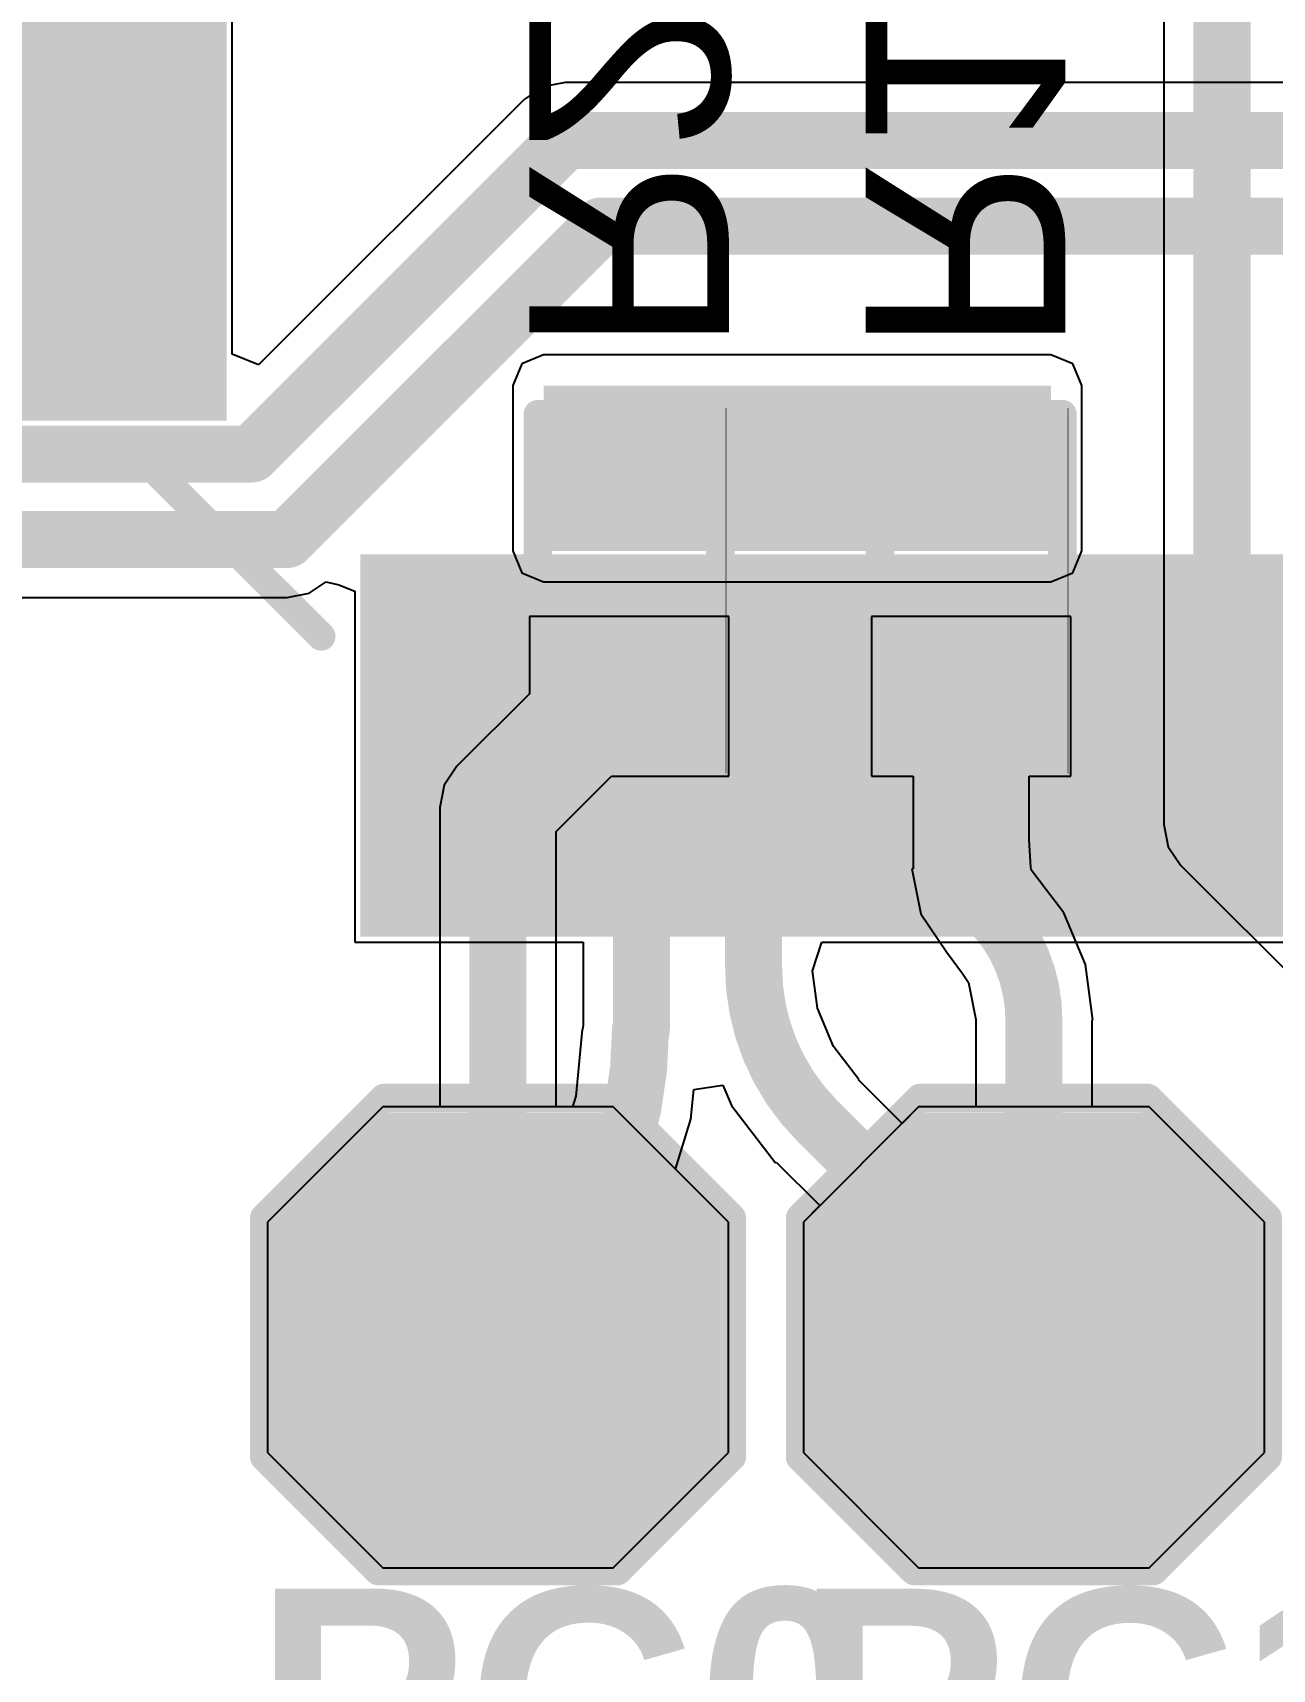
# Model space of a CAD drawing. Header units: inches. Extents: x -4.4 to 45.3, y -0.3 to 53.7.
# Drawn here: x 12.76 to 18.28, y 13.51 to 20.8 of the extents above; entities that cross this region are included whole.
import ezdxf

# ---------------------------------------------------------------- set-up
doc = ezdxf.new("R2010")
doc.units = ezdxf.units.IN
for name, color, linetype in [('Bottom Layer', 5, 'Continuous'), ('Bottom Overlay', 54, 'Continuous'), ('Bottom Paste', 16, 'Continuous'), ('Bottom Solder', 6, 'Continuous'), ('Multi-Layer', 9, 'Continuous'), ('Pad Holes', 156, 'Continuous'), ('Signal_1', 16, 'Continuous'), ('Signal_2', 76, 'Continuous'), ('Top Layer', 1, 'Continuous'), ('Top Overlay', 2, 'Continuous'), ('Top Paste', 8, 'Continuous'), ('Top Solder', 216, 'Continuous'), ('Via Holes', 16, 'Continuous')]:
    doc.layers.add(name, color=color, linetype=linetype)
doc.styles.add('Arial', font='', dxfattribs={"height": 0.2})
doc.styles.add('Arial_Bold', font='', dxfattribs={"height": 0.2})
doc.styles.get('Arial').set_extended_font_data('Arial')
doc.styles.get('Arial_Bold').set_extended_font_data('Arial', bold=True)

# ---------------------------------------------------------------- blocks, each defined once
blk = doc.blocks.new('T____P______TH_1_8___H_________0_92___16')
at = {"layer": 'Bottom Layer'}
blk.add_hatch(color=5, dxfattribs=at).paths.add_polyline_path([(0.45, 0.9), (-0.45, 0.9), (-0.9, 0.45), (-0.9, -0.45), (-0.45, -0.9), (0.45, -0.9), (0.9, -0.45), (0.9, 0.45)])
at = {"layer": 'Bottom Solder'}
blk.add_hatch(color=6, dxfattribs=at).paths.add_polyline_path([(0.5008, 1.0016), (-0.5008, 1.0016), (-1.0016, 0.5008), (-1.0016, -0.5008), (-0.5008, -1.0016), (0.5008, -1.0016), (1.0016, -0.5008), (1.0016, 0.5008)])
at = {"layer": 'Multi-Layer'}
blk.add_hatch(color=9, dxfattribs=at).paths.add_polyline_path([(0.45, 0.9), (-0.45, 0.9), (-0.9, 0.45), (-0.9, -0.45), (-0.45, -0.9), (0.45, -0.9), (0.9, -0.45), (0.9, 0.45)])
at = {"layer": 'Pad Holes'}
h = blk.add_hatch(color=7, dxfattribs=at)
edge = h.paths.add_edge_path()
edge.add_arc((0, 0), 0.46, 0, 360)
at = {"layer": 'Signal_1'}
blk.add_hatch(color=16, dxfattribs=at).paths.add_polyline_path([(0.45, 0.9), (-0.45, 0.9), (-0.9, 0.45), (-0.9, -0.45), (-0.45, -0.9), (0.45, -0.9), (0.9, -0.45), (0.9, 0.45)])
at = {"layer": 'Signal_2'}
blk.add_hatch(color=76, dxfattribs=at).paths.add_polyline_path([(0.45, 0.9), (-0.45, 0.9), (-0.9, 0.45), (-0.9, -0.45), (-0.45, -0.9), (0.45, -0.9), (0.9, -0.45), (0.9, 0.45)])
at = {"layer": 'Top Layer'}
blk.add_hatch(color=1, dxfattribs=at).paths.add_polyline_path([(0.45, 0.9), (-0.45, 0.9), (-0.9, 0.45), (-0.9, -0.45), (-0.45, -0.9), (0.45, -0.9), (0.9, -0.45), (0.9, 0.45)])
at = {"layer": 'Top Solder'}
blk.add_hatch(color=216, dxfattribs=at).paths.add_polyline_path([(0.5008, 1.0016), (-0.5008, 1.0016), (-1.0016, 0.5008), (-1.0016, -0.5008), (-0.5008, -1.0016), (0.5008, -1.0016), (1.0016, -0.5008), (1.0016, 0.5008)])
at = {"layer": 'Top Overlay'}
for points in [[(-1.0414, 0.5334, 0.127, 0.127, 0), (-0.508, 1.0668, 0.127, 0.127, 0)], [(-0.508, 1.0668, 0.127, 0.127, 0), (0.508, 1.0668, 0.127, 0.127, 0)], [(0.508, 1.0668, 0.127, 0.127, 0), (1.0414, 0.5334, 0.127, 0.127, 0)], [(-1.0414, -0.5334, 0.127, 0.127, 0), (-1.0414, 0.5334, 0.127, 0.127, 0)], [(1.0414, -0.5334, 0.127, 0.127, 0), (1.0414, 0.5334, 0.127, 0.127, 0)], [(-1.0414, -0.5334, 0.127, 0.127, 0), (-0.5334, -1.0414, 0.127, 0.127, 0)], [(0.5334, -1.0414, 0.127, 0.127, 0), (1.0414, -0.5334, 0.127, 0.127, 0)], [(-0.508, -1.0414, 0.127, 0.127, 0), (0.5334, -1.0414, 0.127, 0.127, 0)]]:
    blk.add_lwpolyline(points, format="xyseb", dxfattribs=at)
for points in [[(-0.5398, 1.0668, 0.0635, 0.0635, 1), (-0.4763, 1.0668, 0.0635, 0.0635, 1)], [(-0.5398, 1.0668, 0.0635, 0.0635, 1), (-0.4763, 1.0668, 0.0635, 0.0635, 1)], [(0.4763, 1.0668, 0.0635, 0.0635, 1), (0.5398, 1.0668, 0.0635, 0.0635, 1)], [(0.4763, 1.0668, 0.0635, 0.0635, 1), (0.5398, 1.0668, 0.0635, 0.0635, 1)], [(-1.0732, 0.5334, 0.0635, 0.0635, 1), (-1.0096, 0.5334, 0.0635, 0.0635, 1)], [(-1.0732, 0.5334, 0.0635, 0.0635, 1), (-1.0096, 0.5334, 0.0635, 0.0635, 1)], [(1.0096, 0.5334, 0.0635, 0.0635, 1), (1.0732, 0.5334, 0.0635, 0.0635, 1)], [(1.0096, 0.5334, 0.0635, 0.0635, 1), (1.0732, 0.5334, 0.0635, 0.0635, 1)], [(-1.0732, -0.5334, 0.0635, 0.0635, 1), (-1.0096, -0.5334, 0.0635, 0.0635, 1)], [(-1.0732, -0.5334, 0.0635, 0.0635, 1), (-1.0096, -0.5334, 0.0635, 0.0635, 1)], [(1.0096, -0.5334, 0.0635, 0.0635, 1), (1.0732, -0.5334, 0.0635, 0.0635, 1)], [(1.0096, -0.5334, 0.0635, 0.0635, 1), (1.0732, -0.5334, 0.0635, 0.0635, 1)], [(-0.5651, -1.0414, 0.0635, 0.0635, 1), (-0.5016, -1.0414, 0.0635, 0.0635, 1)], [(-0.5398, -1.0414, 0.0635, 0.0635, 1), (-0.4763, -1.0414, 0.0635, 0.0635, 1)], [(0.5016, -1.0414, 0.0635, 0.0635, 1), (0.5651, -1.0414, 0.0635, 0.0635, 1)], [(0.5016, -1.0414, 0.0635, 0.0635, 1), (0.5651, -1.0414, 0.0635, 0.0635, 1)]]:
    blk.add_lwpolyline(points, format="xyseb", close=True, dxfattribs=at)
blk = doc.blocks.new('T____P______TH_1_8___H_________0_92___17')
at = {"layer": 'Bottom Layer'}
blk.add_hatch(color=5, dxfattribs=at).paths.add_polyline_path([(0.45, 0.9), (-0.45, 0.9), (-0.9, 0.45), (-0.9, -0.45), (-0.45, -0.9), (0.45, -0.9), (0.9, -0.45), (0.9, 0.45)])
at = {"layer": 'Bottom Solder'}
blk.add_hatch(color=6, dxfattribs=at).paths.add_polyline_path([(0.5008, 1.0016), (-0.5008, 1.0016), (-1.0016, 0.5008), (-1.0016, -0.5008), (-0.5008, -1.0016), (0.5008, -1.0016), (1.0016, -0.5008), (1.0016, 0.5008)])
at = {"layer": 'Multi-Layer'}
blk.add_hatch(color=9, dxfattribs=at).paths.add_polyline_path([(0.45, 0.9), (-0.45, 0.9), (-0.9, 0.45), (-0.9, -0.45), (-0.45, -0.9), (0.45, -0.9), (0.9, -0.45), (0.9, 0.45)])
at = {"layer": 'Pad Holes'}
h = blk.add_hatch(color=7, dxfattribs=at)
edge = h.paths.add_edge_path()
edge.add_arc((0, 0), 0.46, 0, 360)
at = {"layer": 'Signal_1'}
blk.add_hatch(color=16, dxfattribs=at).paths.add_polyline_path([(0.45, 0.9), (-0.45, 0.9), (-0.9, 0.45), (-0.9, -0.45), (-0.45, -0.9), (0.45, -0.9), (0.9, -0.45), (0.9, 0.45)])
at = {"layer": 'Signal_2'}
blk.add_hatch(color=76, dxfattribs=at).paths.add_polyline_path([(0.45, 0.9), (-0.45, 0.9), (-0.9, 0.45), (-0.9, -0.45), (-0.45, -0.9), (0.45, -0.9), (0.9, -0.45), (0.9, 0.45)])
at = {"layer": 'Top Layer'}
blk.add_hatch(color=1, dxfattribs=at).paths.add_polyline_path([(0.45, 0.9), (-0.45, 0.9), (-0.9, 0.45), (-0.9, -0.45), (-0.45, -0.9), (0.45, -0.9), (0.9, -0.45), (0.9, 0.45)])
at = {"layer": 'Top Solder'}
blk.add_hatch(color=216, dxfattribs=at).paths.add_polyline_path([(0.5008, 1.0016), (-0.5008, 1.0016), (-1.0016, 0.5008), (-1.0016, -0.5008), (-0.5008, -1.0016), (0.5008, -1.0016), (1.0016, -0.5008), (1.0016, 0.5008)])
at = {"layer": 'Top Overlay'}
for points in [[(-1.0414, 0.5334, 0.127, 0.127, 0), (-0.508, 1.0668, 0.127, 0.127, 0)], [(-0.508, 1.0668, 0.127, 0.127, 0), (0.508, 1.0668, 0.127, 0.127, 0)], [(0.508, 1.0668, 0.127, 0.127, 0), (1.0414, 0.5334, 0.127, 0.127, 0)], [(-1.0414, -0.5334, 0.127, 0.127, 0), (-1.0414, 0.5334, 0.127, 0.127, 0)], [(1.0414, -0.5334, 0.127, 0.127, 0), (1.0414, 0.5334, 0.127, 0.127, 0)], [(-1.0414, -0.5334, 0.127, 0.127, 0), (-0.5334, -1.0414, 0.127, 0.127, 0)], [(0.5334, -1.0414, 0.127, 0.127, 0), (1.0414, -0.5334, 0.127, 0.127, 0)], [(-0.508, -1.0414, 0.127, 0.127, 0), (0.5334, -1.0414, 0.127, 0.127, 0)]]:
    blk.add_lwpolyline(points, format="xyseb", dxfattribs=at)
for points in [[(-0.5398, 1.0668, 0.0635, 0.0635, 1), (-0.4763, 1.0668, 0.0635, 0.0635, 1)], [(-0.5398, 1.0668, 0.0635, 0.0635, 1), (-0.4763, 1.0668, 0.0635, 0.0635, 1)], [(0.4763, 1.0668, 0.0635, 0.0635, 1), (0.5398, 1.0668, 0.0635, 0.0635, 1)], [(0.4763, 1.0668, 0.0635, 0.0635, 1), (0.5398, 1.0668, 0.0635, 0.0635, 1)], [(-1.0732, 0.5334, 0.0635, 0.0635, 1), (-1.0096, 0.5334, 0.0635, 0.0635, 1)], [(-1.0732, 0.5334, 0.0635, 0.0635, 1), (-1.0096, 0.5334, 0.0635, 0.0635, 1)], [(1.0096, 0.5334, 0.0635, 0.0635, 1), (1.0732, 0.5334, 0.0635, 0.0635, 1)], [(1.0096, 0.5334, 0.0635, 0.0635, 1), (1.0732, 0.5334, 0.0635, 0.0635, 1)], [(-1.0732, -0.5334, 0.0635, 0.0635, 1), (-1.0096, -0.5334, 0.0635, 0.0635, 1)], [(-1.0732, -0.5334, 0.0635, 0.0635, 1), (-1.0096, -0.5334, 0.0635, 0.0635, 1)], [(1.0096, -0.5334, 0.0635, 0.0635, 1), (1.0732, -0.5334, 0.0635, 0.0635, 1)], [(1.0096, -0.5334, 0.0635, 0.0635, 1), (1.0732, -0.5334, 0.0635, 0.0635, 1)], [(-0.5651, -1.0414, 0.0635, 0.0635, 1), (-0.5016, -1.0414, 0.0635, 0.0635, 1)], [(-0.5398, -1.0414, 0.0635, 0.0635, 1), (-0.4763, -1.0414, 0.0635, 0.0635, 1)], [(0.5016, -1.0414, 0.0635, 0.0635, 1), (0.5651, -1.0414, 0.0635, 0.0635, 1)], [(0.5016, -1.0414, 0.0635, 0.0635, 1), (0.5651, -1.0414, 0.0635, 0.0635, 1)]]:
    blk.add_lwpolyline(points, format="xyseb", close=True, dxfattribs=at)
blk = doc.blocks.new('R___0402_B_18')
at = {"layer": 'Bottom Layer'}
for points in [[(-0.2413, 0.3175), (-0.2413, -0.3175), (-0.6985, -0.3175), (-0.6985, 0.3175)], [(0.6985, 0.3175), (0.6985, -0.3175), (0.2413, -0.3175), (0.2413, 0.3175)]]:
    blk.add_hatch(color=5, dxfattribs=at).paths.add_polyline_path(points)
at = {"layer": 'Bottom Paste'}
for points in [[(-0.2413, 0.3175), (-0.2413, -0.3175), (-0.6985, -0.3175), (-0.6985, 0.3175)], [(0.6985, 0.3175), (0.6985, -0.3175), (0.2413, -0.3175), (0.2413, 0.3175)]]:
    blk.add_hatch(color=16, dxfattribs=at).paths.add_polyline_path(points)
at = {"layer": 'Bottom Solder'}
for points in [[(-0.1863, 0.3725), (-0.1863, -0.3725), (-0.7535, -0.3725), (-0.7535, 0.3725)], [(0.7535, 0.3725), (0.7535, -0.3725), (0.1863, -0.3725), (0.1863, 0.3725)]]:
    blk.add_hatch(color=6, dxfattribs=at).paths.add_polyline_path(points)
at = {"layer": 'Bottom Overlay'}
for points in [[(-0.7874, -0.4064, 0.127, 0.127, 0), (-0.7874, 0.4064, 0.127, 0.127, 0)], [(0.7874, 0.4064, 0.127, 0.127, 0), (-0.7874, 0.4064, 0.127, 0.127, 0)], [(0.7874, -0.4064, 0.127, 0.127, 0), (0.7874, 0.4064, 0.127, 0.127, 0)], [(0.8128, 0.4318, 0.00323, 0.00323, 0), (-0.8128, 0.4318, 0.00323, 0.00323, 0)], [(0.7874, -0.4064, 0.127, 0.127, 0), (-0.7874, -0.4064, 0.127, 0.127, 0)]]:
    blk.add_lwpolyline(points, format="xyseb", dxfattribs=at)
for points in [[(-0.8191, 0.4064, 0.0635, 0.0635, 1), (-0.7556, 0.4064, 0.0635, 0.0635, 1)], [(-0.8191, 0.4064, 0.0635, 0.0635, 1), (-0.7556, 0.4064, 0.0635, 0.0635, 1)], [(0.7556, 0.4064, 0.0635, 0.0635, 1), (0.8191, 0.4064, 0.0635, 0.0635, 1)], [(0.7556, 0.4064, 0.0635, 0.0635, 1), (0.8191, 0.4064, 0.0635, 0.0635, 1)], [(-0.8136, 0.4318, 0.00161, 0.00161, 1), (-0.812, 0.4318, 0.00161, 0.00161, 1)], [(0.812, 0.4318, 0.00161, 0.00161, 1), (0.8136, 0.4318, 0.00161, 0.00161, 1)], [(-0.8191, -0.4064, 0.0635, 0.0635, 1), (-0.7556, -0.4064, 0.0635, 0.0635, 1)], [(-0.8191, -0.4064, 0.0635, 0.0635, 1), (-0.7556, -0.4064, 0.0635, 0.0635, 1)], [(0.7556, -0.4064, 0.0635, 0.0635, 1), (0.8191, -0.4064, 0.0635, 0.0635, 1)], [(0.7556, -0.4064, 0.0635, 0.0635, 1), (0.8191, -0.4064, 0.0635, 0.0635, 1)]]:
    blk.add_lwpolyline(points, format="xyseb", close=True, dxfattribs=at)
blk = doc.blocks.new('R___0402_B_19')
at = {"layer": 'Bottom Layer'}
for points in [[(-0.2413, 0.3175), (-0.2413, -0.3175), (-0.6985, -0.3175), (-0.6985, 0.3175)], [(0.6985, 0.3175), (0.6985, -0.3175), (0.2413, -0.3175), (0.2413, 0.3175)]]:
    blk.add_hatch(color=5, dxfattribs=at).paths.add_polyline_path(points)
at = {"layer": 'Bottom Paste'}
for points in [[(-0.2413, 0.3175), (-0.2413, -0.3175), (-0.6985, -0.3175), (-0.6985, 0.3175)], [(0.6985, 0.3175), (0.6985, -0.3175), (0.2413, -0.3175), (0.2413, 0.3175)]]:
    blk.add_hatch(color=16, dxfattribs=at).paths.add_polyline_path(points)
at = {"layer": 'Bottom Solder'}
for points in [[(-0.1863, 0.3725), (-0.1863, -0.3725), (-0.7535, -0.3725), (-0.7535, 0.3725)], [(0.7535, 0.3725), (0.7535, -0.3725), (0.1863, -0.3725), (0.1863, 0.3725)]]:
    blk.add_hatch(color=6, dxfattribs=at).paths.add_polyline_path(points)
at = {"layer": 'Bottom Overlay'}
for points in [[(-0.7874, -0.4064, 0.127, 0.127, 0), (-0.7874, 0.4064, 0.127, 0.127, 0)], [(0.7874, 0.4064, 0.127, 0.127, 0), (-0.7874, 0.4064, 0.127, 0.127, 0)], [(0.7874, -0.4064, 0.127, 0.127, 0), (0.7874, 0.4064, 0.127, 0.127, 0)], [(0.8128, 0.4318, 0.00323, 0.00323, 0), (-0.8128, 0.4318, 0.00323, 0.00323, 0)], [(0.7874, -0.4064, 0.127, 0.127, 0), (-0.7874, -0.4064, 0.127, 0.127, 0)]]:
    blk.add_lwpolyline(points, format="xyseb", dxfattribs=at)
for points in [[(-0.8191, 0.4064, 0.0635, 0.0635, 1), (-0.7556, 0.4064, 0.0635, 0.0635, 1)], [(-0.8191, 0.4064, 0.0635, 0.0635, 1), (-0.7556, 0.4064, 0.0635, 0.0635, 1)], [(0.7556, 0.4064, 0.0635, 0.0635, 1), (0.8191, 0.4064, 0.0635, 0.0635, 1)], [(0.7556, 0.4064, 0.0635, 0.0635, 1), (0.8191, 0.4064, 0.0635, 0.0635, 1)], [(-0.8136, 0.4318, 0.00161, 0.00161, 1), (-0.812, 0.4318, 0.00161, 0.00161, 1)], [(0.812, 0.4318, 0.00161, 0.00161, 1), (0.8136, 0.4318, 0.00161, 0.00161, 1)], [(-0.8191, -0.4064, 0.0635, 0.0635, 1), (-0.7556, -0.4064, 0.0635, 0.0635, 1)], [(-0.8191, -0.4064, 0.0635, 0.0635, 1), (-0.7556, -0.4064, 0.0635, 0.0635, 1)], [(0.7556, -0.4064, 0.0635, 0.0635, 1), (0.8191, -0.4064, 0.0635, 0.0635, 1)], [(0.7556, -0.4064, 0.0635, 0.0635, 1), (0.8191, -0.4064, 0.0635, 0.0635, 1)]]:
    blk.add_lwpolyline(points, format="xyseb", close=True, dxfattribs=at)
blk = doc.blocks.new('TQFP_100_14_14__54')
at = {"layer": 'Top Layer'}
for points in [[(6.95, -2.35), (8.45, -2.35), (8.45, -2.65), (6.95, -2.65)], [(6.95, -2.85), (8.45, -2.85), (8.45, -3.15), (6.95, -3.15)], [(6.95, -3.35), (8.45, -3.35), (8.45, -3.65), (6.95, -3.65)], [(6.95, -3.85), (8.45, -3.85), (8.45, -4.15), (6.95, -4.15)], [(6.95, -4.35), (8.45, -4.35), (8.45, -4.65), (6.95, -4.65)], [(6.95, -4.85), (8.45, -4.85), (8.45, -5.15), (6.95, -5.15)], [(6.95, -5.35), (8.45, -5.35), (8.45, -5.65), (6.95, -5.65)], [(6.95, -5.85), (8.45, -5.85), (8.45, -6.15), (6.95, -6.15)], [(4.35, -8.45), (4.35, -6.95), (4.65, -6.95), (4.65, -8.45)], [(4.85, -8.45), (4.85, -6.95), (5.15, -6.95), (5.15, -8.45)], [(5.35, -8.45), (5.35, -6.95), (5.65, -6.95), (5.65, -8.45)], [(5.85, -8.45), (5.85, -6.95), (6.15, -6.95), (6.15, -8.45)]]:
    blk.add_hatch(color=1, dxfattribs=at).paths.add_polyline_path(points)
at = {"layer": 'Top Paste'}
for points in [[(6.95, -2.35), (8.45, -2.35), (8.45, -2.65), (6.95, -2.65)], [(6.95, -2.85), (8.45, -2.85), (8.45, -3.15), (6.95, -3.15)], [(6.95, -3.35), (8.45, -3.35), (8.45, -3.65), (6.95, -3.65)], [(6.95, -3.85), (8.45, -3.85), (8.45, -4.15), (6.95, -4.15)], [(6.95, -4.35), (8.45, -4.35), (8.45, -4.65), (6.95, -4.65)], [(6.95, -4.85), (8.45, -4.85), (8.45, -5.15), (6.95, -5.15)], [(6.95, -5.35), (8.45, -5.35), (8.45, -5.65), (6.95, -5.65)], [(6.95, -5.85), (8.45, -5.85), (8.45, -6.15), (6.95, -6.15)], [(4.35, -8.45), (4.35, -6.95), (4.65, -6.95), (4.65, -8.45)], [(4.85, -8.45), (4.85, -6.95), (5.15, -6.95), (5.15, -8.45)], [(5.35, -8.45), (5.35, -6.95), (5.65, -6.95), (5.65, -8.45)], [(5.85, -8.45), (5.85, -6.95), (6.15, -6.95), (6.15, -8.45)]]:
    blk.add_hatch(color=8, dxfattribs=at).paths.add_polyline_path(points)
at = {"layer": 'Top Solder'}
for points in [[(6.8484, -1.7484), (8.5516, -1.7484), (8.5516, -2.2516), (6.8484, -2.2516)], [(6.8484, -2.2484), (8.5516, -2.2484), (8.5516, -2.7516), (6.8484, -2.7516)], [(6.8484, -2.7484), (8.5516, -2.7484), (8.5516, -3.2516), (6.8484, -3.2516)], [(6.8484, -3.2484), (8.5516, -3.2484), (8.5516, -3.7516), (6.8484, -3.7516)], [(6.8484, -3.7484), (8.5516, -3.7484), (8.5516, -4.2516), (6.8484, -4.2516)], [(6.8484, -4.2484), (8.5516, -4.2484), (8.5516, -4.7516), (6.8484, -4.7516)], [(6.8484, -4.7484), (8.5516, -4.7484), (8.5516, -5.2516), (6.8484, -5.2516)], [(6.8484, -5.2484), (8.5516, -5.2484), (8.5516, -5.7516), (6.8484, -5.7516)], [(6.8484, -5.7484), (8.5516, -5.7484), (8.5516, -6.2516), (6.8484, -6.2516)], [(4.2484, -8.5516), (4.2484, -6.8484), (4.7516, -6.8484), (4.7516, -8.5516)], [(4.7484, -8.5516), (4.7484, -6.8484), (5.2516, -6.8484), (5.2516, -8.5516)], [(5.2484, -8.5516), (5.2484, -6.8484), (5.7516, -6.8484), (5.7516, -8.5516)], [(5.7484, -8.5516), (5.7484, -6.8484), (6.2516, -6.8484), (6.2516, -8.5516)]]:
    blk.add_hatch(color=216, dxfattribs=at).paths.add_polyline_path(points)
at = {"layer": 'Top Overlay'}
blk.add_lwpolyline([(6.35, -7.2898, 0.127, 0.127, 0), (7.2136, -6.4262, 0.127, 0.127, 0)], format="xyseb", dxfattribs=at)
for points in [[(7.1818, -6.4262, 0.0635, 0.0635, 1), (7.2453, -6.4262, 0.0635, 0.0635, 1)], [(6.3182, -7.2898, 0.0635, 0.0635, 1), (6.3817, -7.2898, 0.0635, 0.0635, 1)]]:
    blk.add_lwpolyline(points, format="xyseb", close=True, dxfattribs=at)

msp = doc.modelspace()

# ---------------------------------------------------------------- hatches: boundary and pattern name
at = {"layer": 'Bottom Layer'}
msp.add_hatch(color=5, dxfattribs=at).paths.add_polyline_path([(15.0368, 18.4912), (17.2974, 18.4912), (17.2974, 19.2278), (15.0368, 19.2278)])
h = msp.add_hatch(color=5, dxfattribs=at)
edge = h.paths.add_edge_path()
edge.add_arc((16.1544, 18.8468), 0.3, 0, 360)
at = {"layer": 'Signal_1'}
h = msp.add_hatch(color=16, dxfattribs=at)
edge = h.paths.add_edge_path()
edge.add_arc((16.1544, 18.8468), 0.3, 0, 360)
at = {"layer": 'Signal_2'}
h = msp.add_hatch(color=76, dxfattribs=at)
edge = h.paths.add_edge_path()
edge.add_arc((16.1544, 18.8468), 0.3, 0, 360)
at = {"layer": 'Top Layer'}
h = msp.add_hatch(color=1, dxfattribs=at)
edge = h.paths.add_edge_path()
edge.add_arc((16.1544, 18.8468), 0.3, 0, 360)
at = {"layer": 'Via Holes'}
h = msp.add_hatch(color=7, dxfattribs=at)
edge = h.paths.add_edge_path()
edge.add_arc((16.1544, 18.8468), 0.15, 0, 360)

# ---------------------------------------------------------------- linework, layer by layer
at = {"layer": 'Bottom Layer'}
for p, q in [((15.0368, 19.3653), (14.9396, 19.325)), ((17.2974, 19.3653), (15.0368, 19.3653)), ((17.3946, 19.325), (17.2974, 19.3653)), ((14.9396, 19.325), (14.8994, 19.2278)), ((17.4349, 19.2278), (17.3946, 19.325)), ((14.8994, 19.2278), (14.8994, 18.4912)), ((17.4349, 18.4912), (17.4349, 19.2278)), ((14.8994, 18.4912), (14.9396, 18.394)), ((17.3946, 18.394), (17.4349, 18.4912)), ((14.9396, 18.394), (15.0368, 18.3537)), ((17.2974, 18.3537), (17.3946, 18.394)), ((15.0368, 18.3537), (17.2974, 18.3537)), ((15.8623, 18.1991), (14.9733, 18.1991)), ((14.9733, 18.1991), (14.9733, 17.8541)), ((15.8623, 17.4879), (15.8623, 18.1991)), ((17.3863, 18.1991), (16.4973, 18.1991)), ((16.4973, 18.1991), (16.4973, 17.4879)), ((17.3863, 17.4879), (17.3863, 18.1991)), ((14.9733, 17.8541), (14.6505, 17.5313)), ((14.6505, 17.5313), (14.5944, 17.4473)), ((14.5944, 17.4473), (14.5746, 17.3482)), ((15.0926, 17.2409), (15.3396, 17.4879)), ((15.3396, 17.4879), (15.8623, 17.4879)), ((16.4973, 17.4879), (16.6828, 17.4879)), ((16.6828, 17.4879), (16.6828, 17.0749)), ((17.2008, 17.2044), (17.2008, 17.4879)), ((17.2008, 17.4879), (17.3863, 17.4879)), ((14.5746, 17.3482), (14.5746, 16.013)), ((15.0926, 16.013), (15.0926, 17.2409)), ((17.207, 17.08), (17.2008, 17.2044)), ((16.6828, 17.0749), (16.6777, 17.0749)), ((16.6777, 17.0749), (16.7176, 16.8743)), ((17.2091, 17.0749), (17.207, 17.08)), ((17.2073, 17.0713), (17.2091, 17.0749)), ((17.2778, 16.9794), (17.2073, 17.0713)), ((17.3553, 16.8784), (17.2778, 16.9794)), ((16.7176, 16.8743), (16.8313, 16.7043)), ((17.4508, 16.6478), (17.3553, 16.8784)), ((16.8313, 16.7043), (16.8313, 16.7043)), ((16.8313, 16.7043), (16.903, 16.607)), ((17.4834, 16.4004), (17.4508, 16.6478)), ((16.903, 16.607), (16.9297, 16.567)), ((16.9297, 16.567), (16.9626, 16.402)), ((16.9626, 16.402), (16.9622, 16.4004)), ((16.9622, 16.4004), (16.9622, 16.013)), ((17.4802, 16.013), (17.4802, 16.4004)), ((17.4802, 16.4004), (17.4834, 16.4004)), ((14.3201, 16.013), (13.8066, 15.4995)), ((14.5746, 16.013), (14.3201, 16.013)), ((15.3471, 16.013), (15.0926, 16.013)), ((15.8606, 15.4995), (15.3471, 16.013)), ((16.7077, 16.013), (16.1942, 15.4995)), ((16.9622, 16.013), (16.7077, 16.013)), ((17.7347, 16.013), (17.4802, 16.013)), ((18.2482, 15.4995), (17.7347, 16.013)), ((13.8066, 15.4995), (13.8066, 14.4725)), ((15.8606, 14.4725), (15.8606, 15.4995)), ((16.1942, 15.4995), (16.1942, 14.4725)), ((18.2482, 14.4725), (18.2482, 15.4995)), ((13.8066, 14.4725), (14.3201, 13.959)), ((15.3471, 13.959), (15.8606, 14.4725)), ((16.1942, 14.4725), (16.7077, 13.959)), ((17.7347, 13.959), (18.2482, 14.4725)), ((14.3201, 13.959), (15.3471, 13.959)), ((16.7077, 13.959), (17.7347, 13.959))]:
    msp.add_line(p, q, dxfattribs=at)
for points in [[(16.129, 18.8214, 0.508, 0.508, 0), (16.1544, 18.8468, 0.508, 0.508, 0)], [(14.8336, 17.3482, 0.254, 0.254, 0), (15.3289, 17.8435, 0.254, 0.254, 0)], [(15.3289, 17.8435, 0.254, 0.254, 0), (15.4178, 17.8435, 0.254, 0.254, 0)], [(16.9418, 17.0749, 0.254, 0.254, 0), (16.9418, 17.8435, 0.254, 0.254, 0)], [(14.8336, 14.986, 0.254, 0.254, 0), (14.8336, 17.3482, 0.254, 0.254, 0)], [(17.018, 16.891, 0.254, 0.254, -0.198912), (16.9418, 17.0749, 0.254, 0.254, 0)], [(17.018, 16.891, 0.254, 0.254, -0.198912), (17.2212, 16.4004, 0.254, 0.254, 0)], [(17.2212, 14.986, 0.254, 0.254, 0), (17.2212, 16.4004, 0.254, 0.254, 0)]]:
    msp.add_lwpolyline(points, format="xyseb", dxfattribs=at)
for points in [[(16.002, 18.8214, 0.254, 0.254, 1), (16.256, 18.8214, 0.254, 0.254, 1)], [(16.0274, 18.8468, 0.254, 0.254, 1), (16.2814, 18.8468, 0.254, 0.254, 1)], [(15.2654, 17.8435, 0.127, 0.127, 1), (15.3924, 17.8435, 0.127, 0.127, 1)], [(15.2654, 17.8435, 0.127, 0.127, 1), (15.3924, 17.8435, 0.127, 0.127, 1)], [(15.3543, 17.8435, 0.127, 0.127, 1), (15.4813, 17.8435, 0.127, 0.127, 1)], [(16.8783, 17.8435, 0.127, 0.127, 1), (17.0053, 17.8435, 0.127, 0.127, 1)], [(14.7701, 17.3482, 0.127, 0.127, 1), (14.8971, 17.3482, 0.127, 0.127, 1)], [(14.7701, 17.3482, 0.127, 0.127, 1), (14.8971, 17.3482, 0.127, 0.127, 1)], [(16.8783, 17.0749, 0.127, 0.127, 1), (17.0053, 17.0749, 0.127, 0.127, 1)], [(16.8783, 17.0749, 0.127, 0.127, 1), (17.0053, 17.0749, 0.127, 0.127, 1)], [(16.9545, 16.891, 0.127, 0.127, 1), (17.0815, 16.891, 0.127, 0.127, 1)], [(16.9545, 16.891, 0.127, 0.127, 1), (17.0815, 16.891, 0.127, 0.127, 1)], [(17.1577, 16.4004, 0.127, 0.127, 1), (17.2847, 16.4004, 0.127, 0.127, 1)], [(17.1577, 16.4004, 0.127, 0.127, 1), (17.2847, 16.4004, 0.127, 0.127, 1)], [(14.7701, 14.986, 0.127, 0.127, 1), (14.8971, 14.986, 0.127, 0.127, 1)], [(17.1577, 14.986, 0.127, 0.127, 1), (17.2847, 14.986, 0.127, 0.127, 1)]]:
    msp.add_lwpolyline(points, format="xyseb", close=True, dxfattribs=at)
at = {"layer": 'Signal_1'}
for p, q in [((17.8004, 28.3718), (17.8004, 17.272)), ((17.8004, 17.272), (17.8202, 17.1729)), ((17.8202, 17.1729), (17.8763, 17.0889)), ((17.8763, 17.0889), (19.004, 15.9612)), ((14.3201, 16.013), (13.8066, 15.4995)), ((15.3471, 16.013), (14.3201, 16.013)), ((15.8606, 15.4995), (15.3471, 16.013)), ((16.7077, 16.013), (16.1942, 15.4995)), ((17.7347, 16.013), (16.7077, 16.013)), ((18.2482, 15.4995), (17.7347, 16.013)), ((13.8066, 15.4995), (13.8066, 14.4725)), ((15.8606, 14.4725), (15.8606, 15.4995)), ((16.1942, 15.4995), (16.1942, 14.4725)), ((18.2482, 14.4725), (18.2482, 15.4995)), ((13.8066, 14.4725), (14.3201, 13.959)), ((15.3471, 13.959), (15.8606, 14.4725)), ((16.1942, 14.4725), (16.7077, 13.959)), ((17.7347, 13.959), (18.2482, 14.4725)), ((14.3201, 13.959), (15.3471, 13.959)), ((16.7077, 13.959), (17.7347, 13.959))]:
    msp.add_line(p, q, dxfattribs=at)
for points in [[(18.0594, 17.272, 0.254, 0.254, 0), (18.0594, 28.3718, 0.254, 0.254, 0)], [(18.0594, 17.272, 0.254, 0.254, 0), (19.431, 15.9004, 0.254, 0.254, 0)]]:
    msp.add_lwpolyline(points, format="xyseb", dxfattribs=at)
msp.add_lwpolyline([(17.9959, 17.272, 0.127, 0.127, 1), (18.1229, 17.272, 0.127, 0.127, 1)], format="xyseb", close=True, dxfattribs=at)
msp.add_lwpolyline([(17.9959, 17.272, 0.127, 0.127, 1), (18.1229, 17.272, 0.127, 0.127, 1)], format="xyseb", close=True, dxfattribs=at)
at = {"layer": 'Signal_2'}
for p, q in [((14.3201, 16.013), (13.8066, 15.4995)), ((15.3471, 16.013), (14.3201, 16.013)), ((15.8606, 15.4995), (15.3471, 16.013)), ((16.7077, 16.013), (16.1942, 15.4995)), ((17.7347, 16.013), (16.7077, 16.013)), ((18.2482, 15.4995), (17.7347, 16.013)), ((13.8066, 15.4995), (13.8066, 14.4725)), ((15.8606, 14.4725), (15.8606, 15.4995)), ((16.1942, 15.4995), (16.1942, 14.4725)), ((18.2482, 14.4725), (18.2482, 15.4995)), ((13.8066, 14.4725), (14.3201, 13.959)), ((15.3471, 13.959), (15.8606, 14.4725)), ((16.1942, 14.4725), (16.7077, 13.959)), ((17.7347, 13.959), (18.2482, 14.4725)), ((14.3201, 13.959), (15.3471, 13.959)), ((16.7077, 13.959), (17.7347, 13.959))]:
    msp.add_line(p, q, dxfattribs=at)
at = {"layer": 'Top Layer'}
for p, q in [((13.6494, 20.0468), (13.6494, 21.0389)), ((15.133, 20.579), (15.0339, 20.5593)), ((20.32, 20.579), (15.133, 20.579)), ((14.9499, 20.5031), (13.7667, 19.32)), ((15.0339, 20.5593), (14.9499, 20.5031)), ((13.6494, 19.3686), (13.6494, 20.0468)), ((13.7667, 19.32), (13.6494, 19.3686)), ((13.9929, 18.3027), (14.0684, 18.3532)), ((14.0684, 18.3532), (14.1248, 18.3407)), ((14.1248, 18.3407), (14.1954, 18.3114)), ((14.1954, 18.3114), (14.1954, 16.7468)), ((8.8138, 18.283), (13.8938, 18.283)), ((13.8938, 18.283), (13.9929, 18.3027)), ((14.1954, 16.7468), (15.2134, 16.7468)), ((15.2134, 16.7468), (15.2134, 16.3768)), ((16.2353, 16.6198), (16.2766, 16.7468)), ((16.2766, 16.7468), (19.7494, 16.7468)), ((16.2572, 16.4531), (16.2353, 16.6198)), ((16.3282, 16.2818), (16.2572, 16.4531)), ((15.2092, 16.3576), (15.18, 16.0613)), ((15.2096, 16.3576), (15.2092, 16.3576)), ((15.2134, 16.3768), (15.2096, 16.3576)), ((16.4411, 16.1347), (16.3282, 16.2818)), ((16.4399, 16.1335), (16.4411, 16.1347)), ((16.6341, 15.9394), (16.4399, 16.1335)), ((15.18, 16.0613), (15.1654, 16.013)), ((15.6932, 15.9592), (15.7062, 16.091)), ((15.7062, 16.091), (15.8357, 16.1102)), ((15.8357, 16.1102), (15.8734, 16.0192)), ((14.3201, 16.013), (13.8066, 15.4995)), ((15.1654, 16.013), (14.3201, 16.013)), ((15.8734, 16.0192), (16.0697, 15.7633)), ((16.7077, 16.013), (16.6341, 15.9394)), ((17.7347, 16.013), (16.7077, 16.013)), ((18.2482, 15.4995), (17.7347, 16.013)), ((15.6252, 15.7349), (15.6932, 15.9592)), ((16.0697, 15.7633), (16.0737, 15.7673)), ((16.0737, 15.7673), (16.2678, 15.5731)), ((15.8606, 15.4995), (15.6252, 15.7349)), ((16.2678, 15.5731), (16.1942, 15.4995)), ((13.8066, 15.4995), (13.8066, 14.4725)), ((15.8606, 14.4725), (15.8606, 15.4995)), ((16.1942, 15.4995), (16.1942, 14.4725)), ((18.2482, 14.4725), (18.2482, 15.4995)), ((13.8066, 14.4725), (14.3201, 13.959)), ((15.3471, 13.959), (15.8606, 14.4725)), ((16.1942, 14.4725), (16.7077, 13.959)), ((17.7347, 13.959), (18.2482, 14.4725)), ((14.3201, 13.959), (15.3471, 13.959)), ((16.7077, 13.959), (17.7347, 13.959))]:
    msp.add_line(p, q, dxfattribs=at)
for points in [[(13.736, 18.923, 0.254, 0.254, 0), (15.133, 20.32, 0.254, 0.254, 0)], [(15.133, 20.32, 0.254, 0.254, 0), (20.32, 20.32, 0.254, 0.254, 0)], [(13.8938, 18.542, 0.254, 0.254, 0), (15.2908, 19.939, 0.254, 0.254, 0)], [(15.2908, 19.939, 0.254, 0.254, 0), (20.066, 19.939, 0.254, 0.254, 0)], [(9.1694, 18.923, 0.254, 0.254, 0), (13.736, 18.923, 0.254, 0.254, 0)], [(8.8138, 18.542, 0.254, 0.254, 0), (13.8938, 18.542, 0.254, 0.254, 0)], [(15.4494, 17.6008, 0.254, 0.254, 0), (15.4724, 17.6238, 0.254, 0.254, 0)], [(15.4494, 17.1455, 0.254, 0.254, 0), (15.4494, 17.6008, 0.254, 0.254, 0)], [(15.4724, 16.3614, 0.254, 0.254, 0), (15.4724, 17.6238, 0.254, 0.254, 0)], [(15.9724, 16.637, 0.254, 0.254, 0), (15.9724, 17.6238, 0.254, 0.254, 0)], [(16.2568, 15.9504, 0.254, 0.254, -0.198912), (15.9724, 16.637, 0.254, 0.254, 0)], [(15.4686, 16.3576, 0.254, 0.254, 0), (15.4724, 16.3614, 0.254, 0.254, 0)], [(15.4686, 16.3576, 0.254, 0.254, -0.198912), (14.9477, 15.1001, 0.254, 0.254, 0)], [(16.2568, 15.9504, 0.254, 0.254, 0), (17.2212, 14.986, 0.254, 0.254, 0)], [(14.8336, 14.986, 0.254, 0.254, 0), (14.9477, 15.1001, 0.254, 0.254, 0)]]:
    msp.add_lwpolyline(points, format="xyseb", dxfattribs=at)
for points in [[(15.0695, 20.32, 0.127, 0.127, 1), (15.1965, 20.32, 0.127, 0.127, 1)], [(15.0695, 20.32, 0.127, 0.127, 1), (15.1965, 20.32, 0.127, 0.127, 1)], [(15.2273, 19.939, 0.127, 0.127, 1), (15.3543, 19.939, 0.127, 0.127, 1)], [(15.2273, 19.939, 0.127, 0.127, 1), (15.3543, 19.939, 0.127, 0.127, 1)], [(13.6725, 18.923, 0.127, 0.127, 1), (13.7995, 18.923, 0.127, 0.127, 1)], [(13.6725, 18.923, 0.127, 0.127, 1), (13.7995, 18.923, 0.127, 0.127, 1)], [(13.8303, 18.542, 0.127, 0.127, 1), (13.9573, 18.542, 0.127, 0.127, 1)], [(13.8303, 18.542, 0.127, 0.127, 1), (13.9573, 18.542, 0.127, 0.127, 1)], [(15.3859, 17.6008, 0.127, 0.127, 1), (15.5129, 17.6008, 0.127, 0.127, 1)], [(15.3859, 17.6008, 0.127, 0.127, 1), (15.5129, 17.6008, 0.127, 0.127, 1)], [(15.4089, 17.6238, 0.127, 0.127, 1), (15.5359, 17.6238, 0.127, 0.127, 1)], [(15.4089, 17.6238, 0.127, 0.127, 1), (15.5359, 17.6238, 0.127, 0.127, 1)], [(15.9089, 17.6238, 0.127, 0.127, 1), (16.0359, 17.6238, 0.127, 0.127, 1)], [(15.3859, 17.1455, 0.127, 0.127, 1), (15.5129, 17.1455, 0.127, 0.127, 1)], [(15.9089, 16.637, 0.127, 0.127, 1), (16.0359, 16.637, 0.127, 0.127, 1)], [(15.9089, 16.637, 0.127, 0.127, 1), (16.0359, 16.637, 0.127, 0.127, 1)], [(15.4089, 16.3614, 0.127, 0.127, 1), (15.5359, 16.3614, 0.127, 0.127, 1)], [(15.4089, 16.3614, 0.127, 0.127, 1), (15.5359, 16.3614, 0.127, 0.127, 1)], [(15.4051, 16.3576, 0.127, 0.127, 1), (15.5321, 16.3576, 0.127, 0.127, 1)], [(15.4051, 16.3576, 0.127, 0.127, 1), (15.5321, 16.3576, 0.127, 0.127, 1)], [(16.1933, 15.9504, 0.127, 0.127, 1), (16.3203, 15.9504, 0.127, 0.127, 1)], [(16.1933, 15.9504, 0.127, 0.127, 1), (16.3203, 15.9504, 0.127, 0.127, 1)], [(14.8842, 15.1001, 0.127, 0.127, 1), (15.0112, 15.1001, 0.127, 0.127, 1)], [(14.8842, 15.1001, 0.127, 0.127, 1), (15.0112, 15.1001, 0.127, 0.127, 1)], [(14.7701, 14.986, 0.127, 0.127, 1), (14.8971, 14.986, 0.127, 0.127, 1)], [(17.1577, 14.986, 0.127, 0.127, 1), (17.2847, 14.986, 0.127, 0.127, 1)]]:
    msp.add_lwpolyline(points, format="xyseb", close=True, dxfattribs=at)

# ---------------------------------------------------------------- block references
at = {"rotation": 270}
for name, p in [('TQFP_100_14_14__54', (20.4724, 25.3238)), ('R___0402_B_18', (15.4178, 18.3134)), ('R___0402_B_19', (16.9418, 18.3134))]:
    msp.add_blockref(name, p, dxfattribs=at)
for name, p in [('T____P______TH_1_8___H_________0_92___16', (14.8336, 14.986)), ('T____P______TH_1_8___H_________0_92___17', (17.2212, 14.986))]:
    msp.add_blockref(name, p)

# ---------------------------------------------------------------- texts
at = {"layer": 'Bottom Overlay', "style": 'Arial', "text_generation_flag": 2}
for s, p in [('R25', (14.9735, 19.3636)), ('R17', (16.4721, 19.3615))]:
    msp.add_text(s, height=0.889, rotation=270, dxfattribs=at).set_placement(p)
at = {"layer": 'Top Overlay', "style": 'Arial_Bold'}
for s, p in [('PC0', (13.7456, 12.8505)), ('PC1', (16.1586, 12.8496))]:
    msp.add_text(s, height=1.016, rotation=360, dxfattribs=at).set_placement(p)

doc.saveas('drawing.dxf')
